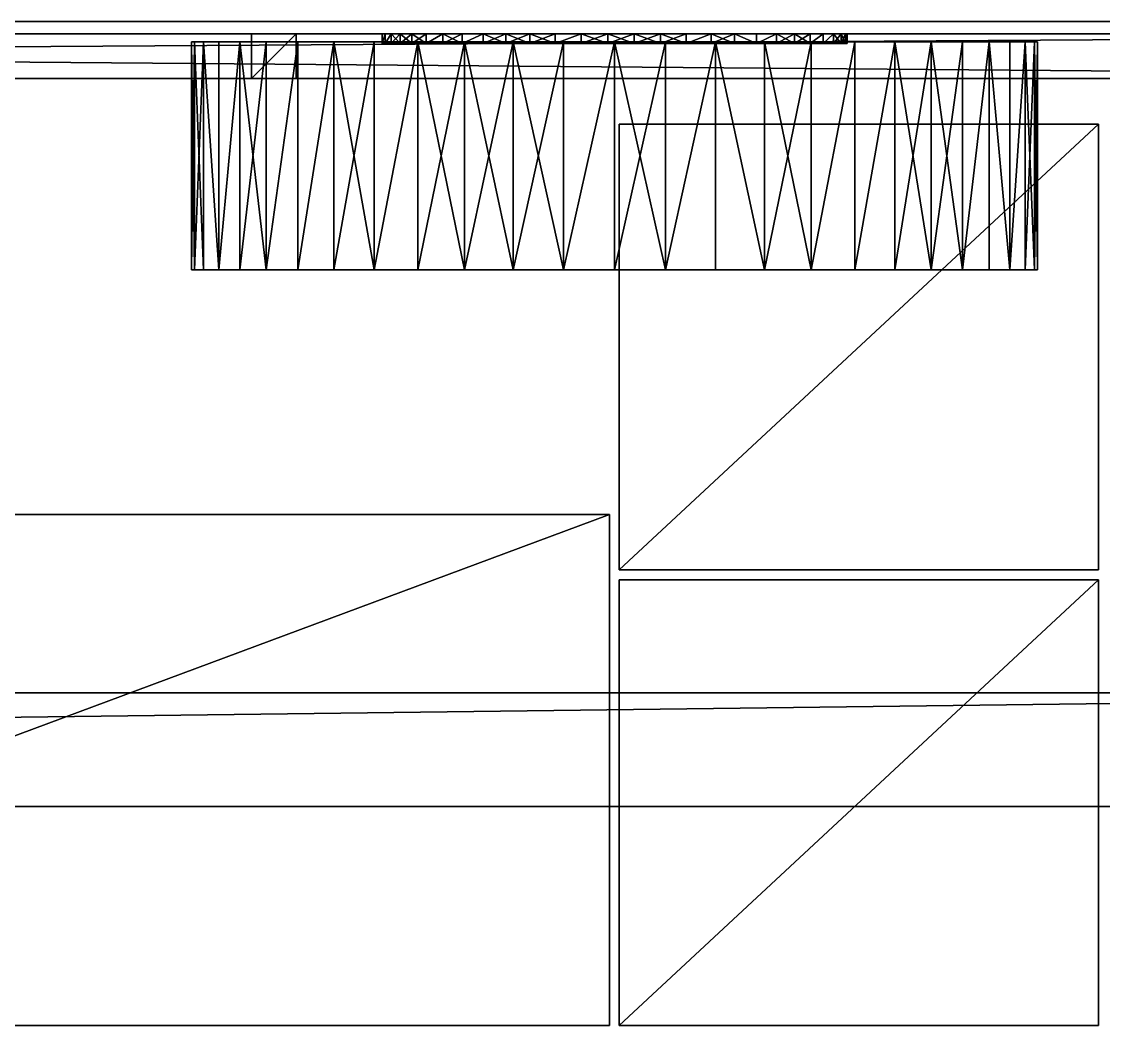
# Model space of a CAD drawing. Header units: millimetres. Extents: x -2700 to 8540, y -1280 to 1295.
# Drawn here: x 6071 to 7401, y 55 to 1295 of the extents above; entities that cross this region are included whole.
import ezdxf

# ---------------------------------------------------------------- set-up
doc = ezdxf.new("R2010")
doc.units = ezdxf.units.MM

msp = doc.modelspace()

# ---------------------------------------------------------------- linework, layer by layer
at = {"layer": 'CAD_75LAB'}
for points in [[(8540, 1295, 1180), (-40, 1295, 1180), (-40, 1295, 1250)], [(8540, 1295, 1250), (8540, 1295, 1180), (-40, 1295, 1250)], [(8540, 1225, 1180), (-40, 1225, 1180), (-40, 1295, 1180)], [(8540, 1295, 1180), (8540, 1225, 1180), (-40, 1295, 1180)], [(8540, 1225, 1250), (-40, 1295, 1250), (-40, 1225, 1250)], [(8540, 1295, 1250), (-40, 1295, 1250), (8540, 1225, 1250)], [(8540, 1280, 1090), (-40, 1280, 1090), (-40, 1280, 1180)], [(8540, 1280, 1180), (8540, 1280, 1090), (-40, 1280, 1180)], [(8540, -1280, 1090), (-40, -1280, 1090), (-40, 1280, 1090)], [(8540, 1280, 1090), (8540, -1280, 1090), (-40, 1280, 1090)], [(8540, -1280, 1180), (-40, 1280, 1180), (-40, -1280, 1180)], [(8540, 1280, 1180), (-40, 1280, 1180), (8540, -1280, 1180)], [(8540, 1280, 3775), (8540, 1280, 3720), (-40, 1280, 3720)], [(8540, 1280, 3775), (-40, 1280, 3720), (-40, 1280, 3775)], [(8540, 1280, 3720), (-40, 1225, 3720), (-40, 1280, 3720)], [(8540, 1280, 3720), (8540, 1225, 3720), (-40, 1225, 3720)], [(8540, 1280, 3775), (-40, 1280, 3775), (-40, 1225, 3775)], [(8540, 1280, 3775), (-40, 1225, 3775), (8540, 1225, 3775)], [(6353.75, 1280, 3720), (6353.75, 1280, 1180), (6353.75, 1225, 1180)], [(6353.75, 1225, 3720), (6353.75, 1280, 3720), (6353.75, 1225, 1180)], [(6353.75, 1280, 3720), (6408.75, 1280, 1180), (6353.75, 1280, 1180)], [(6408.75, 1280, 3720), (6408.75, 1280, 1180), (6353.75, 1280, 3720)], [(6408.75, 1280, 1180), (6353.75, 1225, 1180), (6353.75, 1280, 1180)], [(6408.75, 1280, 1180), (6408.75, 1225, 1180), (6353.75, 1225, 1180)], [(6408.75, 1280, 3720), (6353.75, 1280, 3720), (6353.75, 1225, 3720)], [(6408.75, 1280, 3720), (6353.75, 1225, 3720), (6408.75, 1225, 3720)], [(6408.75, 1280, 3720), (6408.75, 1225, 1180), (6408.75, 1280, 1180)], [(6408.75, 1225, 3720), (6408.75, 1225, 1180), (6408.75, 1280, 3720)], [(6514.47, 1268, 536.33), (6518.19, 1268, 568.77), (6518.19, 1280, 568.77)], [(6514.47, 1268, 536.33), (6518.19, 1280, 568.77), (6514.47, 1280, 536.33)], [(6514.47, 1268, 503.67), (6514.47, 1268, 536.33), (6514.47, 1280, 536.33)], [(6514.47, 1268, 503.67), (6514.47, 1280, 536.33), (6514.47, 1280, 503.67)], [(6514.47, 1268, 503.67), (6514.47, 1280, 503.67), (6518.19, 1280, 471.23)], [(6518.19, 1268, 471.23), (6514.47, 1268, 503.67), (6518.19, 1280, 471.23)], [(6514.47, 1280, 503.67), (6525.58, 1280, 439.42), (6518.19, 1280, 471.23)], [(6518.19, 1280, 568.77), (6514.47, 1280, 503.67), (6514.47, 1280, 536.33)], [(6536.56, 1280, 631.33), (6525.58, 1280, 439.42), (6514.47, 1280, 503.67)], [(6536.56, 1280, 631.33), (6514.47, 1280, 503.67), (6518.19, 1280, 568.77)], [(6518.19, 1268, 568.77), (6525.58, 1268, 600.58), (6525.58, 1280, 600.58)], [(6518.19, 1268, 568.77), (6525.58, 1280, 600.58), (6518.19, 1280, 568.77)], [(6518.19, 1268, 471.23), (6518.19, 1280, 471.23), (6525.58, 1280, 439.42)], [(6525.58, 1268, 439.42), (6518.19, 1268, 471.23), (6525.58, 1280, 439.42)], [(6536.56, 1280, 631.33), (6518.19, 1280, 568.77), (6525.58, 1280, 600.58)], [(6525.58, 1268, 600.58), (6536.56, 1268, 631.33), (6536.56, 1280, 631.33)], [(6525.58, 1268, 600.58), (6536.56, 1280, 631.33), (6525.58, 1280, 600.58)], [(6536.56, 1268, 408.67), (6525.58, 1268, 439.42), (6525.58, 1280, 439.42)], [(6536.56, 1268, 408.67), (6525.58, 1280, 439.42), (6536.56, 1280, 408.67)], [(6525.58, 1280, 439.42), (6550.97, 1280, 379.36), (6536.56, 1280, 408.67)], [(6525.58, 1280, 439.42), (6589.29, 1280, 326.61), (6550.97, 1280, 379.36)], [(6525.58, 1280, 439.42), (6696.24, 1280, 253.49), (6589.29, 1280, 326.61)], [(6568.62, 1280, 688.11), (6525.58, 1280, 439.42), (6536.56, 1280, 631.33)], [(6666.53, 1280, 772.95), (6525.58, 1280, 439.42), (6568.62, 1280, 688.11)], [(6824.47, 1280, 804.95), (6525.58, 1280, 439.42), (6666.53, 1280, 772.95)], [(6824.47, 1280, 804.95), (6696.24, 1280, 253.49), (6525.58, 1280, 439.42)], [(6536.56, 1268, 631.33), (6550.97, 1268, 660.64), (6550.97, 1280, 660.64)], [(6536.56, 1268, 631.33), (6550.97, 1280, 660.64), (6536.56, 1280, 631.33)], [(6550.97, 1268, 379.36), (6536.56, 1268, 408.67), (6536.56, 1280, 408.67)], [(6550.97, 1268, 379.36), (6536.56, 1280, 408.67), (6550.97, 1280, 379.36)], [(6568.62, 1280, 688.11), (6536.56, 1280, 631.33), (6550.97, 1280, 660.64)], [(6550.97, 1268, 660.64), (6568.62, 1268, 688.11), (6568.62, 1280, 688.11)], [(6550.97, 1268, 660.64), (6568.62, 1280, 688.11), (6550.97, 1280, 660.64)], [(6568.62, 1268, 351.89), (6550.97, 1268, 379.36), (6550.97, 1280, 379.36)], [(6568.62, 1268, 351.89), (6550.97, 1280, 379.36), (6568.62, 1280, 351.89)], [(6550.97, 1280, 379.36), (6589.29, 1280, 326.61), (6568.62, 1280, 351.89)], [(6568.62, 1268, 688.11), (6589.29, 1268, 713.39), (6589.29, 1280, 713.39)], [(6568.62, 1268, 688.11), (6589.29, 1280, 713.39), (6568.62, 1280, 688.11)], [(6568.62, 1268, 351.89), (6568.62, 1280, 351.89), (6589.29, 1280, 326.61)], [(6589.29, 1268, 326.61), (6568.62, 1268, 351.89), (6589.29, 1280, 326.61)], [(6638.57, 1280, 756.08), (6568.62, 1280, 688.11), (6589.29, 1280, 713.39)], [(6666.53, 1280, 772.95), (6568.62, 1280, 688.11), (6638.57, 1280, 756.08)], [(6589.29, 1268, 713.39), (6612.71, 1280, 736.14), (6589.29, 1280, 713.39)], [(6589.29, 1268, 713.39), (6612.71, 1268, 736.14), (6612.71, 1280, 736.14)], [(6612.71, 1268, 303.86), (6589.29, 1268, 326.61), (6589.29, 1280, 326.61)], [(6612.71, 1268, 303.86), (6589.29, 1280, 326.61), (6612.71, 1280, 303.86)], [(6666.53, 1280, 267.05), (6612.71, 1280, 303.86), (6589.29, 1280, 326.61)], [(6696.24, 1280, 253.49), (6666.53, 1280, 267.05), (6589.29, 1280, 326.61)], [(6638.57, 1280, 756.08), (6589.29, 1280, 713.39), (6612.71, 1280, 736.14)], [(6612.71, 1268, 736.14), (6638.57, 1280, 756.08), (6612.71, 1280, 736.14)], [(6612.71, 1268, 736.14), (6638.57, 1268, 756.08), (6638.57, 1280, 756.08)], [(6612.71, 1268, 303.86), (6612.71, 1280, 303.86), (6638.57, 1280, 283.92)], [(6638.57, 1268, 283.92), (6612.71, 1268, 303.86), (6638.57, 1280, 283.92)], [(6666.53, 1280, 267.05), (6638.57, 1280, 283.92), (6612.71, 1280, 303.86)], [(6638.57, 1268, 756.08), (6666.53, 1280, 772.95), (6638.57, 1280, 756.08)], [(6638.57, 1268, 756.08), (6666.53, 1268, 772.95), (6666.53, 1280, 772.95)], [(6666.53, 1268, 267.05), (6638.57, 1268, 283.92), (6638.57, 1280, 283.92)], [(6666.53, 1268, 267.05), (6638.57, 1280, 283.92), (6666.53, 1280, 267.05)], [(6666.53, 1268, 772.95), (6696.24, 1280, 786.51), (6666.53, 1280, 772.95)], [(6666.53, 1268, 772.95), (6696.24, 1268, 786.51), (6696.24, 1280, 786.51)], [(6696.24, 1268, 253.49), (6666.53, 1268, 267.05), (6666.53, 1280, 267.05)], [(6696.24, 1268, 253.49), (6666.53, 1280, 267.05), (6696.24, 1280, 253.49)], [(6824.47, 1280, 804.95), (6666.53, 1280, 772.95), (6696.24, 1280, 786.51)], [(6696.24, 1268, 786.51), (6727.29, 1280, 796.6), (6696.24, 1280, 786.51)], [(6696.24, 1268, 786.51), (6727.29, 1268, 796.6), (6727.29, 1280, 796.6)], [(6727.29, 1268, 243.4), (6696.24, 1268, 253.49), (6696.24, 1280, 253.49)], [(6727.29, 1268, 243.4), (6696.24, 1280, 253.49), (6727.29, 1280, 243.4)], [(6856.8, 1280, 239.7), (6727.29, 1280, 243.4), (6696.24, 1280, 253.49)], [(6888.38, 1280, 248), (6856.8, 1280, 239.7), (6696.24, 1280, 253.49)], [(6824.47, 1280, 804.95), (6696.24, 1280, 786.51), (6727.29, 1280, 796.6)], [(6824.47, 1280, 804.95), (6888.38, 1280, 248), (6696.24, 1280, 253.49)], [(6727.29, 1268, 796.6), (6759.3, 1280, 803.09), (6727.29, 1280, 796.6)], [(6727.29, 1268, 796.6), (6759.3, 1268, 803.09), (6759.3, 1280, 803.09)], [(6727.29, 1268, 243.4), (6727.29, 1280, 243.4), (6759.3, 1280, 236.91)], [(6759.3, 1268, 236.91), (6727.29, 1268, 243.4), (6759.3, 1280, 236.91)], [(6791.83, 1280, 234.12), (6759.3, 1280, 236.91), (6727.29, 1280, 243.4)], [(6856.8, 1280, 239.7), (6791.83, 1280, 234.12), (6727.29, 1280, 243.4)], [(6824.47, 1280, 804.95), (6727.29, 1280, 796.6), (6759.3, 1280, 803.09)], [(6759.3, 1268, 803.09), (6791.83, 1280, 805.88), (6759.3, 1280, 803.09)], [(6759.3, 1268, 803.09), (6791.83, 1268, 805.88), (6791.83, 1280, 805.88)], [(6791.83, 1268, 234.12), (6759.3, 1268, 236.91), (6759.3, 1280, 236.91)], [(6791.83, 1268, 234.12), (6759.3, 1280, 236.91), (6791.83, 1280, 234.12)], [(6824.47, 1280, 804.95), (6759.3, 1280, 803.09), (6791.83, 1280, 805.88)], [(6791.83, 1268, 805.88), (6824.47, 1280, 804.95), (6791.83, 1280, 805.88)], [(6791.83, 1268, 805.88), (6824.47, 1268, 804.95), (6824.47, 1280, 804.95)], [(6824.47, 1268, 235.05), (6791.83, 1268, 234.12), (6791.83, 1280, 234.12)], [(6824.47, 1268, 235.05), (6791.83, 1280, 234.12), (6824.47, 1280, 235.05)], [(6856.8, 1280, 239.7), (6824.47, 1280, 235.05), (6791.83, 1280, 234.12)], [(6824.47, 1268, 804.95), (6856.8, 1280, 800.3), (6824.47, 1280, 804.95)], [(6824.47, 1268, 804.95), (6856.8, 1268, 800.3), (6856.8, 1280, 800.3)], [(6856.8, 1268, 239.7), (6824.47, 1268, 235.05), (6824.47, 1280, 235.05)], [(6856.8, 1268, 239.7), (6824.47, 1280, 235.05), (6856.8, 1280, 239.7)], [(6888.38, 1280, 792), (6824.47, 1280, 804.95), (6856.8, 1280, 800.3)], [(6947.69, 1280, 764.92), (6824.47, 1280, 804.95), (6888.38, 1280, 792)], [(6947.69, 1280, 764.92), (6888.38, 1280, 248), (6824.47, 1280, 804.95)], [(6856.8, 1268, 800.3), (6888.38, 1268, 792), (6888.38, 1280, 792)], [(6856.8, 1268, 800.3), (6888.38, 1280, 792), (6856.8, 1280, 800.3)], [(6888.38, 1268, 248), (6856.8, 1268, 239.7), (6856.8, 1280, 239.7)], [(6888.38, 1268, 248), (6856.8, 1280, 239.7), (6888.38, 1280, 248)], [(6888.38, 1268, 792), (6918.81, 1268, 780.15), (6918.81, 1280, 780.15)], [(6888.38, 1268, 792), (6918.81, 1280, 780.15), (6888.38, 1280, 792)], [(6888.38, 1268, 248), (6888.38, 1280, 248), (6918.81, 1280, 259.85)], [(6918.81, 1268, 259.85), (6888.38, 1268, 248), (6918.81, 1280, 259.85)], [(6947.69, 1280, 275.08), (6918.81, 1280, 259.85), (6888.38, 1280, 248)], [(7086, 1280, 520), (6947.69, 1280, 275.08), (6888.38, 1280, 248)], [(6947.69, 1280, 764.92), (6888.38, 1280, 792), (6918.81, 1280, 780.15)], [(6947.69, 1280, 764.92), (7086, 1280, 520), (6888.38, 1280, 248)], [(6918.81, 1268, 780.15), (6947.69, 1268, 764.92), (6947.69, 1280, 764.92)], [(6918.81, 1268, 780.15), (6947.69, 1280, 764.92), (6918.81, 1280, 780.15)], [(6947.69, 1268, 275.08), (6918.81, 1280, 259.85), (6947.69, 1280, 275.08)], [(6947.69, 1268, 275.08), (6918.81, 1268, 259.85), (6918.81, 1280, 259.85)], [(6974.65, 1268, 746.48), (6974.65, 1280, 746.48), (6947.69, 1280, 764.92)], [(6947.69, 1268, 764.92), (6974.65, 1268, 746.48), (6947.69, 1280, 764.92)], [(6974.65, 1268, 293.52), (6947.69, 1268, 275.08), (6947.69, 1280, 275.08)], [(6974.65, 1268, 293.52), (6947.69, 1280, 275.08), (6974.65, 1280, 293.52)], [(7078.57, 1280, 455.22), (6974.65, 1280, 293.52), (6947.69, 1280, 275.08)], [(7086, 1280, 520), (7078.57, 1280, 455.22), (6947.69, 1280, 275.08)], [(7021.4, 1280, 701.04), (7086, 1280, 520), (6947.69, 1280, 764.92)], [(6999.32, 1280, 725.1), (6947.69, 1280, 764.92), (6974.65, 1280, 746.48)], [(6999.32, 1280, 725.1), (7021.4, 1280, 701.04), (6947.69, 1280, 764.92)], [(6974.65, 1268, 746.48), (6999.32, 1268, 725.1), (6999.32, 1280, 725.1)], [(6974.65, 1268, 746.48), (6999.32, 1280, 725.1), (6974.65, 1280, 746.48)], [(6974.65, 1268, 293.52), (6974.65, 1280, 293.52), (6999.32, 1280, 314.9)], [(6999.32, 1268, 314.9), (6974.65, 1268, 293.52), (6999.32, 1280, 314.9)], [(7040.6, 1280, 365.38), (6999.32, 1280, 314.9), (6974.65, 1280, 293.52)], [(7078.57, 1280, 455.22), (7040.6, 1280, 365.38), (6974.65, 1280, 293.52)], [(6999.32, 1268, 725.1), (7021.4, 1268, 701.04), (7021.4, 1280, 701.04)], [(6999.32, 1268, 725.1), (7021.4, 1280, 701.04), (6999.32, 1280, 725.1)], [(7021.4, 1268, 338.96), (6999.32, 1280, 314.9), (7021.4, 1280, 338.96)], [(7021.4, 1268, 338.96), (6999.32, 1268, 314.9), (6999.32, 1280, 314.9)], [(7040.6, 1280, 365.38), (7021.4, 1280, 338.96), (6999.32, 1280, 314.9)], [(7021.4, 1268, 701.04), (7040.6, 1268, 674.62), (7040.6, 1280, 674.62)], [(7021.4, 1268, 701.04), (7040.6, 1280, 674.62), (7021.4, 1280, 701.04)], [(7040.6, 1268, 365.38), (7021.4, 1280, 338.96), (7040.6, 1280, 365.38)], [(7040.6, 1268, 365.38), (7021.4, 1268, 338.96), (7021.4, 1280, 338.96)], [(7021.4, 1280, 701.04), (7078.57, 1280, 584.78), (7086, 1280, 520)], [(7021.4, 1280, 701.04), (7040.6, 1280, 674.62), (7078.57, 1280, 584.78)], [(7040.6, 1268, 674.62), (7056.66, 1268, 646.19), (7056.66, 1280, 646.19)], [(7040.6, 1268, 674.62), (7056.66, 1280, 646.19), (7040.6, 1280, 674.62)], [(7040.6, 1268, 365.38), (7040.6, 1280, 365.38), (7056.66, 1280, 393.81)], [(7056.66, 1268, 393.81), (7040.6, 1268, 365.38), (7056.66, 1280, 393.81)], [(7078.57, 1280, 455.22), (7056.66, 1280, 393.81), (7040.6, 1280, 365.38)], [(7040.6, 1280, 674.62), (7069.37, 1280, 616.11), (7078.57, 1280, 584.78)], [(7040.6, 1280, 674.62), (7056.66, 1280, 646.19), (7069.37, 1280, 616.11)], [(7056.66, 1268, 646.19), (7069.37, 1268, 616.11), (7069.37, 1280, 616.11)], [(7056.66, 1268, 646.19), (7069.37, 1280, 616.11), (7056.66, 1280, 646.19)], [(7056.66, 1268, 393.81), (7056.66, 1280, 393.81), (7069.37, 1280, 423.89)], [(7069.37, 1268, 423.89), (7056.66, 1268, 393.81), (7069.37, 1280, 423.89)], [(7078.57, 1280, 455.22), (7069.37, 1280, 423.89), (7056.66, 1280, 393.81)], [(7069.37, 1268, 616.11), (7078.57, 1268, 584.78), (7078.57, 1280, 584.78)], [(7069.37, 1268, 616.11), (7078.57, 1280, 584.78), (7069.37, 1280, 616.11)], [(7078.57, 1268, 455.22), (7069.37, 1280, 423.89), (7078.57, 1280, 455.22)], [(7078.57, 1268, 455.22), (7069.37, 1268, 423.89), (7069.37, 1280, 423.89)], [(7084.14, 1268, 552.6), (7084.14, 1280, 552.6), (7078.57, 1280, 584.78)], [(7078.57, 1268, 584.78), (7084.14, 1268, 552.6), (7078.57, 1280, 584.78)], [(7078.57, 1268, 455.22), (7078.57, 1280, 455.22), (7084.14, 1280, 487.4)], [(7084.14, 1268, 487.4), (7078.57, 1268, 455.22), (7084.14, 1280, 487.4)], [(7086, 1280, 520), (7084.14, 1280, 487.4), (7078.57, 1280, 455.22)], [(7078.57, 1280, 584.78), (7084.14, 1280, 552.6), (7086, 1280, 520)], [(7084.14, 1268, 552.6), (7086, 1268, 520), (7086, 1280, 520)], [(7084.14, 1268, 552.6), (7086, 1280, 520), (7084.14, 1280, 552.6)], [(7086, 1268, 520), (7084.14, 1280, 487.4), (7086, 1280, 520)], [(7086, 1268, 520), (7084.14, 1268, 487.4), (7084.14, 1280, 487.4)], [(6280, 990, 520), (6283.79, 990, 582.68), (6283.79, 1270, 582.68)], [(6280, 990, 520), (6283.79, 1270, 582.68), (6280, 1270, 520)], [(6283.79, 990, 457.32), (6280, 990, 520), (6280, 1270, 520)], [(6283.79, 990, 457.32), (6280, 1270, 520), (6283.79, 1270, 457.32)], [(6283.79, 1270, 582.68), (6283.79, 1270, 457.32), (6280, 1270, 520)], [(6283.79, 990, 582.68), (6295.11, 990, 644.44), (6295.11, 1270, 644.44)], [(6283.79, 990, 582.68), (6295.11, 1270, 644.44), (6283.79, 1270, 582.68)], [(6295.11, 990, 395.56), (6283.79, 990, 457.32), (6283.79, 1270, 457.32)], [(6295.11, 990, 395.56), (6283.79, 1270, 457.32), (6295.11, 1270, 395.56)], [(6283.79, 1270, 457.32), (6313.79, 1270, 335.61), (6295.11, 1270, 395.56)], [(6283.79, 1270, 457.32), (6410.77, 1270, 175.18), (6372.05, 1270, 224.61)], [(6283.79, 1270, 457.32), (6372.05, 1270, 224.61), (6313.79, 1270, 335.61)], [(6283.79, 1270, 457.32), (6675.56, 1270, 15.11), (6410.77, 1270, 175.18)], [(6313.79, 1270, 704.39), (6283.79, 1270, 582.68), (6295.11, 1270, 644.44)], [(6410.77, 1270, 864.82), (6283.79, 1270, 582.68), (6313.79, 1270, 704.39)], [(7304.89, 1270, 395.56), (6283.79, 1270, 582.68), (6410.77, 1270, 864.82)], [(7304.89, 1270, 395.56), (6675.56, 1270, 15.11), (6283.79, 1270, 457.32)], [(7304.89, 1270, 395.56), (6283.79, 1270, 457.32), (6283.79, 1270, 582.68)], [(6313.79, 990, 704.39), (6313.79, 1270, 704.39), (6295.11, 1270, 644.44)], [(6295.11, 990, 644.44), (6313.79, 990, 704.39), (6295.11, 1270, 644.44)], [(6313.79, 990, 335.61), (6295.11, 990, 395.56), (6295.11, 1270, 395.56)], [(6313.79, 990, 335.61), (6295.11, 1270, 395.56), (6313.79, 1270, 335.61)], [(6313.79, 990, 704.39), (6339.56, 1270, 761.66), (6313.79, 1270, 704.39)], [(6313.79, 990, 704.39), (6339.56, 990, 761.66), (6339.56, 1270, 761.66)], [(6313.79, 990, 335.61), (6313.79, 1270, 335.61), (6339.56, 1270, 278.34)], [(6339.56, 990, 278.34), (6313.79, 990, 335.61), (6339.56, 1270, 278.34)], [(6313.79, 1270, 335.61), (6372.05, 1270, 224.61), (6339.56, 1270, 278.34)], [(6410.77, 1270, 864.82), (6313.79, 1270, 704.39), (6339.56, 1270, 761.66)], [(6339.56, 990, 761.66), (6372.05, 1270, 815.39), (6339.56, 1270, 761.66)], [(6339.56, 990, 761.66), (6372.05, 990, 815.39), (6372.05, 1270, 815.39)], [(6372.05, 990, 224.61), (6339.56, 990, 278.34), (6339.56, 1270, 278.34)], [(6372.05, 990, 224.61), (6339.56, 1270, 278.34), (6372.05, 1270, 224.61)], [(6410.77, 1270, 864.82), (6339.56, 1270, 761.66), (6372.05, 1270, 815.39)], [(6372.05, 990, 815.39), (6410.77, 1270, 864.82), (6372.05, 1270, 815.39)], [(6372.05, 990, 815.39), (6410.77, 990, 864.82), (6410.77, 1270, 864.82)], [(6372.05, 990, 224.61), (6372.05, 1270, 224.61), (6410.77, 1270, 175.18)], [(6410.77, 990, 175.18), (6372.05, 990, 224.61), (6410.77, 1270, 175.18)], [(6410.77, 990, 864.82), (6455.18, 1270, 909.23), (6410.77, 1270, 864.82)], [(6410.77, 990, 864.82), (6455.18, 990, 909.23), (6455.18, 1270, 909.23)], [(6410.77, 990, 175.18), (6410.77, 1270, 175.18), (6455.18, 1270, 130.77)], [(6455.18, 990, 130.77), (6410.77, 990, 175.18), (6455.18, 1270, 130.77)], [(6504.61, 1270, 92.05), (6455.18, 1270, 130.77), (6410.77, 1270, 175.18)], [(6675.56, 1270, 15.11), (6504.61, 1270, 92.05), (6410.77, 1270, 175.18)], [(7304.89, 1270, 395.56), (6410.77, 1270, 864.82), (6455.18, 1270, 909.23)], [(6455.18, 990, 909.23), (6504.61, 1270, 947.95), (6455.18, 1270, 909.23)], [(6455.18, 990, 909.23), (6504.61, 990, 947.95), (6504.61, 1270, 947.95)], [(6504.61, 990, 92.05), (6455.18, 990, 130.77), (6455.18, 1270, 130.77)], [(6504.61, 990, 92.05), (6455.18, 1270, 130.77), (6504.61, 1270, 92.05)], [(6615.61, 1270, 1006.21), (6455.18, 1270, 909.23), (6504.61, 1270, 947.95)], [(7304.89, 1270, 395.56), (6455.18, 1270, 909.23), (6615.61, 1270, 1006.21)], [(6504.61, 990, 947.95), (6558.34, 1270, 980.44), (6504.61, 1270, 947.95)], [(6504.61, 990, 947.95), (6558.34, 990, 980.44), (6558.34, 1270, 980.44)], [(6504.61, 990, 92.05), (6504.61, 1270, 92.05), (6558.34, 1270, 59.56)], [(6558.34, 990, 59.56), (6504.61, 990, 92.05), (6558.34, 1270, 59.56)], [(6675.56, 1270, 15.11), (6558.34, 1270, 59.56), (6504.61, 1270, 92.05)], [(6615.61, 1270, 1006.21), (6504.61, 1270, 947.95), (6558.34, 1270, 980.44)], [(6514.47, 1268, 503.67), (6518.19, 1268, 471.23), (6525.58, 1268, 439.42)], [(6518.19, 1268, 568.77), (6514.47, 1268, 536.33), (6514.47, 1268, 503.67)], [(6536.56, 1268, 631.33), (6514.47, 1268, 503.67), (6525.58, 1268, 439.42)], [(6536.56, 1268, 631.33), (6518.19, 1268, 568.77), (6514.47, 1268, 503.67)], [(6536.56, 1268, 631.33), (6525.58, 1268, 600.58), (6518.19, 1268, 568.77)], [(6525.58, 1268, 439.42), (6536.56, 1268, 408.67), (6550.97, 1268, 379.36)], [(6525.58, 1268, 439.42), (6550.97, 1268, 379.36), (6589.29, 1268, 326.61)], [(6525.58, 1268, 439.42), (6589.29, 1268, 326.61), (6696.24, 1268, 253.49)], [(6568.62, 1268, 688.11), (6536.56, 1268, 631.33), (6525.58, 1268, 439.42)], [(6666.53, 1268, 772.95), (6568.62, 1268, 688.11), (6525.58, 1268, 439.42)], [(6824.47, 1268, 804.95), (6666.53, 1268, 772.95), (6525.58, 1268, 439.42)], [(6824.47, 1268, 804.95), (6525.58, 1268, 439.42), (6696.24, 1268, 253.49)], [(6568.62, 1268, 688.11), (6550.97, 1268, 660.64), (6536.56, 1268, 631.33)], [(6550.97, 1268, 379.36), (6568.62, 1268, 351.89), (6589.29, 1268, 326.61)], [(6558.34, 990, 980.44), (6615.61, 1270, 1006.21), (6558.34, 1270, 980.44)], [(6558.34, 990, 980.44), (6615.61, 990, 1006.21), (6615.61, 1270, 1006.21)], [(6615.61, 990, 33.79), (6558.34, 990, 59.56), (6558.34, 1270, 59.56)], [(6615.61, 990, 33.79), (6558.34, 1270, 59.56), (6615.61, 1270, 33.79)], [(6675.56, 1270, 15.11), (6615.61, 1270, 33.79), (6558.34, 1270, 59.56)], [(6638.57, 1268, 756.08), (6589.29, 1268, 713.39), (6568.62, 1268, 688.11)], [(6666.53, 1268, 772.95), (6638.57, 1268, 756.08), (6568.62, 1268, 688.11)], [(6666.53, 1268, 267.05), (6589.29, 1268, 326.61), (6612.71, 1268, 303.86)], [(6696.24, 1268, 253.49), (6589.29, 1268, 326.61), (6666.53, 1268, 267.05)], [(6638.57, 1268, 756.08), (6612.71, 1268, 736.14), (6589.29, 1268, 713.39)], [(6666.53, 1268, 267.05), (6612.71, 1268, 303.86), (6638.57, 1268, 283.92)], [(6615.61, 990, 1006.21), (6675.56, 1270, 1024.89), (6615.61, 1270, 1006.21)], [(6615.61, 990, 1006.21), (6675.56, 990, 1024.89), (6675.56, 1270, 1024.89)], [(6675.56, 990, 15.11), (6615.61, 990, 33.79), (6615.61, 1270, 33.79)], [(6675.56, 990, 15.11), (6615.61, 1270, 33.79), (6675.56, 1270, 15.11)], [(6737.32, 1270, 1036.21), (6615.61, 1270, 1006.21), (6675.56, 1270, 1024.89)], [(7095.39, 1270, 947.95), (6615.61, 1270, 1006.21), (6737.32, 1270, 1036.21)], [(7227.95, 1270, 815.39), (7304.89, 1270, 395.56), (6615.61, 1270, 1006.21)], [(7227.95, 1270, 815.39), (6615.61, 1270, 1006.21), (7095.39, 1270, 947.95)], [(6824.47, 1268, 804.95), (6696.24, 1268, 786.51), (6666.53, 1268, 772.95)], [(6675.56, 990, 1024.89), (6737.32, 1270, 1036.21), (6675.56, 1270, 1024.89)], [(6675.56, 990, 1024.89), (6737.32, 990, 1036.21), (6737.32, 1270, 1036.21)], [(6737.32, 990, 3.79), (6675.56, 990, 15.11), (6675.56, 1270, 15.11)], [(6737.32, 990, 3.79), (6675.56, 1270, 15.11), (6737.32, 1270, 3.79)], [(6800, 1270), (6737.32, 1270, 3.79), (6675.56, 1270, 15.11)], [(6984.39, 1270, 33.79), (6800, 1270), (6675.56, 1270, 15.11)], [(7095.39, 1270, 92.05), (6984.39, 1270, 33.79), (6675.56, 1270, 15.11)], [(7304.89, 1270, 395.56), (7095.39, 1270, 92.05), (6675.56, 1270, 15.11)], [(6856.8, 1268, 239.7), (6696.24, 1268, 253.49), (6727.29, 1268, 243.4)], [(6888.38, 1268, 248), (6696.24, 1268, 253.49), (6856.8, 1268, 239.7)], [(6824.47, 1268, 804.95), (6727.29, 1268, 796.6), (6696.24, 1268, 786.51)], [(6824.47, 1268, 804.95), (6696.24, 1268, 253.49), (6888.38, 1268, 248)], [(6791.83, 1268, 234.12), (6727.29, 1268, 243.4), (6759.3, 1268, 236.91)], [(6856.8, 1268, 239.7), (6727.29, 1268, 243.4), (6791.83, 1268, 234.12)], [(6824.47, 1268, 804.95), (6759.3, 1268, 803.09), (6727.29, 1268, 796.6)], [(6737.32, 990, 1036.21), (6800, 1270, 1040), (6737.32, 1270, 1036.21)], [(6737.32, 990, 1036.21), (6800, 990, 1040), (6800, 1270, 1040)], [(6737.32, 990, 3.79), (6737.32, 1270, 3.79), (6800, 1270)], [(6800, 990), (6737.32, 990, 3.79), (6800, 1270)], [(7095.39, 1270, 947.95), (6737.32, 1270, 1036.21), (6800, 1270, 1040)], [(6824.47, 1268, 804.95), (6791.83, 1268, 805.88), (6759.3, 1268, 803.09)], [(6856.8, 1268, 239.7), (6791.83, 1268, 234.12), (6824.47, 1268, 235.05)], [(6800, 990, 1040), (6862.68, 990, 1036.21), (6862.68, 1270, 1036.21)], [(6800, 990, 1040), (6862.68, 1270, 1036.21), (6800, 1270, 1040)], [(6862.68, 990, 3.79), (6800, 990), (6800, 1270)], [(6862.68, 990, 3.79), (6800, 1270), (6862.68, 1270, 3.79)], [(6984.39, 1270, 33.79), (6862.68, 1270, 3.79), (6800, 1270)], [(6924.44, 1270, 1024.89), (6800, 1270, 1040), (6862.68, 1270, 1036.21)], [(7041.66, 1270, 980.44), (6800, 1270, 1040), (6924.44, 1270, 1024.89)], [(7095.39, 1270, 947.95), (6800, 1270, 1040), (7041.66, 1270, 980.44)], [(6888.38, 1268, 792), (6856.8, 1268, 800.3), (6824.47, 1268, 804.95)], [(6947.69, 1268, 764.92), (6888.38, 1268, 792), (6824.47, 1268, 804.95)], [(6947.69, 1268, 764.92), (6824.47, 1268, 804.95), (6888.38, 1268, 248)], [(6862.68, 990, 1036.21), (6924.44, 990, 1024.89), (6924.44, 1270, 1024.89)], [(6862.68, 990, 1036.21), (6924.44, 1270, 1024.89), (6862.68, 1270, 1036.21)], [(6862.68, 990, 3.79), (6862.68, 1270, 3.79), (6924.44, 1270, 15.11)], [(6924.44, 990, 15.11), (6862.68, 990, 3.79), (6924.44, 1270, 15.11)], [(6984.39, 1270, 33.79), (6924.44, 1270, 15.11), (6862.68, 1270, 3.79)], [(6947.69, 1268, 275.08), (6888.38, 1268, 248), (6918.81, 1268, 259.85)], [(7086, 1268, 520), (6888.38, 1268, 248), (6947.69, 1268, 275.08)], [(6947.69, 1268, 764.92), (6918.81, 1268, 780.15), (6888.38, 1268, 792)], [(6947.69, 1268, 764.92), (6888.38, 1268, 248), (7086, 1268, 520)], [(6984.39, 990, 1006.21), (6984.39, 1270, 1006.21), (6924.44, 1270, 1024.89)], [(6924.44, 990, 1024.89), (6984.39, 990, 1006.21), (6924.44, 1270, 1024.89)], [(6984.39, 990, 33.79), (6924.44, 990, 15.11), (6924.44, 1270, 15.11)], [(6984.39, 990, 33.79), (6924.44, 1270, 15.11), (6984.39, 1270, 33.79)], [(7041.66, 1270, 980.44), (6924.44, 1270, 1024.89), (6984.39, 1270, 1006.21)], [(7078.57, 1268, 455.22), (6947.69, 1268, 275.08), (6974.65, 1268, 293.52)], [(7086, 1268, 520), (6947.69, 1268, 275.08), (7078.57, 1268, 455.22)], [(7021.4, 1268, 701.04), (6947.69, 1268, 764.92), (7086, 1268, 520)], [(6999.32, 1268, 725.1), (6974.65, 1268, 746.48), (6947.69, 1268, 764.92)], [(6999.32, 1268, 725.1), (6947.69, 1268, 764.92), (7021.4, 1268, 701.04)], [(7040.6, 1268, 365.38), (6974.65, 1268, 293.52), (6999.32, 1268, 314.9)], [(7078.57, 1268, 455.22), (6974.65, 1268, 293.52), (7040.6, 1268, 365.38)], [(6984.39, 990, 1006.21), (7041.66, 990, 980.44), (7041.66, 1270, 980.44)], [(6984.39, 990, 1006.21), (7041.66, 1270, 980.44), (6984.39, 1270, 1006.21)], [(7041.66, 990, 59.56), (6984.39, 990, 33.79), (6984.39, 1270, 33.79)], [(7041.66, 990, 59.56), (6984.39, 1270, 33.79), (7041.66, 1270, 59.56)], [(7095.39, 1270, 92.05), (7041.66, 1270, 59.56), (6984.39, 1270, 33.79)], [(7040.6, 1268, 365.38), (6999.32, 1268, 314.9), (7021.4, 1268, 338.96)], [(7021.4, 1268, 701.04), (7086, 1268, 520), (7078.57, 1268, 584.78)], [(7021.4, 1268, 701.04), (7078.57, 1268, 584.78), (7040.6, 1268, 674.62)], [(7078.57, 1268, 455.22), (7040.6, 1268, 365.38), (7056.66, 1268, 393.81)], [(7040.6, 1268, 674.62), (7078.57, 1268, 584.78), (7069.37, 1268, 616.11)], [(7040.6, 1268, 674.62), (7069.37, 1268, 616.11), (7056.66, 1268, 646.19)], [(7041.66, 990, 980.44), (7095.39, 990, 947.95), (7095.39, 1270, 947.95)], [(7041.66, 990, 980.44), (7095.39, 1270, 947.95), (7041.66, 1270, 980.44)], [(7041.66, 990, 59.56), (7041.66, 1270, 59.56), (7095.39, 1270, 92.05)], [(7095.39, 990, 92.05), (7041.66, 990, 59.56), (7095.39, 1270, 92.05)], [(7078.57, 1268, 455.22), (7056.66, 1268, 393.81), (7069.37, 1268, 423.89)], [(7086, 1268, 520), (7078.57, 1268, 455.22), (7084.14, 1268, 487.4)], [(7078.57, 1268, 584.78), (7086, 1268, 520), (7084.14, 1268, 552.6)], [(7095.39, 990, 947.95), (7144.82, 990, 909.23), (7144.82, 1270, 909.23)], [(7095.39, 990, 947.95), (7144.82, 1270, 909.23), (7095.39, 1270, 947.95)], [(7095.39, 990, 92.05), (7095.39, 1270, 92.05), (7144.82, 1270, 130.77)], [(7144.82, 990, 130.77), (7095.39, 990, 92.05), (7144.82, 1270, 130.77)], [(7189.23, 1270, 175.18), (7144.82, 1270, 130.77), (7095.39, 1270, 92.05)], [(7227.95, 1270, 224.61), (7189.23, 1270, 175.18), (7095.39, 1270, 92.05)], [(7260.44, 1270, 278.34), (7227.95, 1270, 224.61), (7095.39, 1270, 92.05)], [(7304.89, 1270, 395.56), (7260.44, 1270, 278.34), (7095.39, 1270, 92.05)], [(7144.82, 1270, 909.23), (7227.95, 1270, 815.39), (7095.39, 1270, 947.95)], [(7144.82, 990, 909.23), (7189.23, 990, 864.82), (7189.23, 1270, 864.82)], [(7144.82, 990, 909.23), (7189.23, 1270, 864.82), (7144.82, 1270, 909.23)], [(7189.23, 990, 175.18), (7144.82, 990, 130.77), (7144.82, 1270, 130.77)], [(7189.23, 990, 175.18), (7144.82, 1270, 130.77), (7189.23, 1270, 175.18)], [(7144.82, 1270, 909.23), (7189.23, 1270, 864.82), (7227.95, 1270, 815.39)], [(7189.23, 990, 864.82), (7227.95, 990, 815.39), (7227.95, 1270, 815.39)], [(7189.23, 990, 864.82), (7227.95, 1270, 815.39), (7189.23, 1270, 864.82)], [(7227.95, 990, 224.61), (7189.23, 990, 175.18), (7189.23, 1270, 175.18)], [(7227.95, 990, 224.61), (7189.23, 1270, 175.18), (7227.95, 1270, 224.61)], [(7227.95, 990, 815.39), (7260.44, 990, 761.66), (7260.44, 1270, 761.66)], [(7227.95, 990, 815.39), (7260.44, 1270, 761.66), (7227.95, 1270, 815.39)], [(7227.95, 990, 224.61), (7227.95, 1270, 224.61), (7260.44, 1270, 278.34)], [(7260.44, 990, 278.34), (7227.95, 990, 224.61), (7260.44, 1270, 278.34)], [(7227.95, 1270, 815.39), (7286.21, 1270, 704.39), (7304.89, 1270, 644.44)], [(7227.95, 1270, 815.39), (7260.44, 1270, 761.66), (7286.21, 1270, 704.39)], [(7227.95, 1270, 815.39), (7304.89, 1270, 644.44), (7304.89, 1270, 395.56)], [(7286.21, 990, 704.39), (7286.21, 1270, 704.39), (7260.44, 1270, 761.66)], [(7260.44, 990, 761.66), (7286.21, 990, 704.39), (7260.44, 1270, 761.66)], [(7286.21, 990, 335.61), (7260.44, 1270, 278.34), (7286.21, 1270, 335.61)], [(7286.21, 990, 335.61), (7260.44, 990, 278.34), (7260.44, 1270, 278.34)], [(7304.89, 1270, 395.56), (7286.21, 1270, 335.61), (7260.44, 1270, 278.34)], [(7286.21, 990, 704.39), (7304.89, 990, 644.44), (7304.89, 1270, 644.44)], [(7286.21, 990, 704.39), (7304.89, 1270, 644.44), (7286.21, 1270, 704.39)], [(7286.21, 990, 335.61), (7286.21, 1270, 335.61), (7304.89, 1270, 395.56)], [(7304.89, 990, 395.56), (7286.21, 990, 335.61), (7304.89, 1270, 395.56)], [(7304.89, 990, 644.44), (7316.21, 990, 582.68), (7316.21, 1270, 582.68)], [(7304.89, 990, 644.44), (7316.21, 1270, 582.68), (7304.89, 1270, 644.44)], [(7316.21, 990, 457.32), (7304.89, 1270, 395.56), (7316.21, 1270, 457.32)], [(7316.21, 990, 457.32), (7304.89, 990, 395.56), (7304.89, 1270, 395.56)], [(7304.89, 1270, 644.44), (7316.21, 1270, 582.68), (7320, 1270, 520)], [(7304.89, 1270, 644.44), (7316.21, 1270, 457.32), (7304.89, 1270, 395.56)], [(7304.89, 1270, 644.44), (7320, 1270, 520), (7316.21, 1270, 457.32)], [(7320, 990, 520), (7320, 1270, 520), (7316.21, 1270, 582.68)], [(7316.21, 990, 582.68), (7320, 990, 520), (7316.21, 1270, 582.68)], [(7316.21, 990, 457.32), (7316.21, 1270, 457.32), (7320, 1270, 520)], [(7320, 990, 520), (7316.21, 990, 457.32), (7320, 1270, 520)], [(8540, 1225, 3775), (-40, 1225, 3720), (8540, 1225, 3720)], [(8540, 1225, 3775), (-40, 1225, 3775), (-40, 1225, 3720)], [(8540, 1225, 1180), (-40, 1225, 1250), (-40, 1225, 1180)], [(8540, 1225, 1250), (-40, 1225, 1250), (8540, 1225, 1180)], [(6353.75, 1225, 3720), (6353.75, 1225, 1180), (6408.75, 1225, 1180)], [(6408.75, 1225, 3720), (6353.75, 1225, 3720), (6408.75, 1225, 1180)], [(6806, 621, 1486), (6806, 1169, 1183), (6806, 621, 1183)], [(6806, 621, 1486), (6806, 1169, 1486), (6806, 1169, 1183)], [(7395, 1169, 1183), (6806, 1169, 1183), (6806, 1169, 1486)], [(7395, 1169, 1486), (7395, 1169, 1183), (6806, 1169, 1486)], [(7395, 1169, 1183), (6806, 621, 1183), (6806, 1169, 1183)], [(7395, 1169, 1183), (7395, 621, 1183), (6806, 621, 1183)], [(7395, 1169, 1486), (6806, 1169, 1486), (6806, 621, 1486)], [(7395, 1169, 1486), (6806, 621, 1486), (7395, 621, 1486)], [(6806, 621, 1795), (6806, 1169, 1492), (6806, 621, 1492)], [(6806, 621, 1795), (6806, 1169, 1795), (6806, 1169, 1492)], [(7395, 1169, 1492), (6806, 1169, 1492), (6806, 1169, 1795)], [(7395, 1169, 1795), (7395, 1169, 1492), (6806, 1169, 1795)], [(7395, 1169, 1492), (6806, 621, 1492), (6806, 1169, 1492)], [(7395, 1169, 1492), (7395, 621, 1492), (6806, 621, 1492)], [(7395, 1169, 1795), (6806, 1169, 1795), (6806, 621, 1795)], [(7395, 1169, 1795), (6806, 621, 1795), (7395, 621, 1795)], [(6806, 621, 2104), (6806, 1169, 1801), (6806, 621, 1801)], [(6806, 621, 2104), (6806, 1169, 2104), (6806, 1169, 1801)], [(7395, 1169, 1801), (6806, 1169, 1801), (6806, 1169, 2104)], [(7395, 1169, 2104), (7395, 1169, 1801), (6806, 1169, 2104)], [(7395, 1169, 1801), (6806, 621, 1801), (6806, 1169, 1801)], [(7395, 1169, 1801), (7395, 621, 1801), (6806, 621, 1801)], [(7395, 1169, 2104), (6806, 1169, 2104), (6806, 621, 2104)], [(7395, 1169, 2104), (6806, 621, 2104), (7395, 621, 2104)], [(6806, 621, 2413), (6806, 1169, 2110), (6806, 621, 2110)], [(6806, 621, 2413), (6806, 1169, 2413), (6806, 1169, 2110)], [(7395, 1169, 2110), (6806, 1169, 2110), (6806, 1169, 2413)], [(7395, 1169, 2413), (7395, 1169, 2110), (6806, 1169, 2413)], [(7395, 1169, 2110), (6806, 621, 2110), (6806, 1169, 2110)], [(7395, 1169, 2110), (7395, 621, 2110), (6806, 621, 2110)], [(7395, 1169, 2413), (6806, 1169, 2413), (6806, 621, 2413)], [(7395, 1169, 2413), (6806, 621, 2413), (7395, 621, 2413)], [(6806, 621, 2722), (6806, 1169, 2419), (6806, 621, 2419)], [(6806, 621, 2722), (6806, 1169, 2722), (6806, 1169, 2419)], [(7395, 1169, 2419), (6806, 1169, 2419), (6806, 1169, 2722)], [(7395, 1169, 2722), (7395, 1169, 2419), (6806, 1169, 2722)], [(7395, 1169, 2419), (6806, 621, 2419), (6806, 1169, 2419)], [(7395, 1169, 2419), (7395, 621, 2419), (6806, 621, 2419)], [(7395, 1169, 2722), (6806, 1169, 2722), (6806, 621, 2722)], [(7395, 1169, 2722), (6806, 621, 2722), (7395, 621, 2722)], [(6806, 621, 3031), (6806, 1169, 2728), (6806, 621, 2728)], [(6806, 621, 3031), (6806, 1169, 3031), (6806, 1169, 2728)], [(7395, 1169, 2728), (6806, 1169, 2728), (6806, 1169, 3031)], [(7395, 1169, 3031), (7395, 1169, 2728), (6806, 1169, 3031)], [(7395, 1169, 2728), (6806, 621, 2728), (6806, 1169, 2728)], [(7395, 1169, 2728), (7395, 621, 2728), (6806, 621, 2728)], [(7395, 1169, 3031), (6806, 1169, 3031), (6806, 621, 3031)], [(7395, 1169, 3031), (6806, 621, 3031), (7395, 621, 3031)], [(6806, 621, 3340), (6806, 1169, 3037), (6806, 621, 3037)], [(6806, 621, 3340), (6806, 1169, 3340), (6806, 1169, 3037)], [(7395, 1169, 3037), (6806, 1169, 3037), (6806, 1169, 3340)], [(7395, 1169, 3340), (7395, 1169, 3037), (6806, 1169, 3340)], [(7395, 1169, 3037), (6806, 621, 3037), (6806, 1169, 3037)], [(7395, 1169, 3037), (7395, 621, 3037), (6806, 621, 3037)], [(7395, 1169, 3340), (6806, 1169, 3340), (6806, 621, 3340)], [(7395, 1169, 3340), (6806, 621, 3340), (7395, 621, 3340)], [(6806, 621, 3649), (6806, 1169, 3346), (6806, 621, 3346)], [(6806, 621, 3649), (6806, 1169, 3649), (6806, 1169, 3346)], [(7395, 1169, 3346), (6806, 1169, 3346), (6806, 1169, 3649)], [(7395, 1169, 3649), (7395, 1169, 3346), (6806, 1169, 3649)], [(7395, 1169, 3346), (6806, 621, 3346), (6806, 1169, 3346)], [(7395, 1169, 3346), (7395, 621, 3346), (6806, 621, 3346)], [(7395, 1169, 3649), (6806, 1169, 3649), (6806, 621, 3649)], [(7395, 1169, 3649), (6806, 621, 3649), (7395, 621, 3649)], [(7395, 621, 1486), (7395, 621, 1183), (7395, 1169, 1183)], [(7395, 621, 1486), (7395, 1169, 1183), (7395, 1169, 1486)], [(7395, 621, 1795), (7395, 621, 1492), (7395, 1169, 1492)], [(7395, 621, 1795), (7395, 1169, 1492), (7395, 1169, 1795)], [(7395, 621, 2104), (7395, 621, 1801), (7395, 1169, 1801)], [(7395, 621, 2104), (7395, 1169, 1801), (7395, 1169, 2104)], [(7395, 621, 2413), (7395, 621, 2110), (7395, 1169, 2110)], [(7395, 621, 2413), (7395, 1169, 2110), (7395, 1169, 2413)], [(7395, 621, 2722), (7395, 621, 2419), (7395, 1169, 2419)], [(7395, 621, 2722), (7395, 1169, 2419), (7395, 1169, 2722)], [(7395, 621, 3031), (7395, 621, 2728), (7395, 1169, 2728)], [(7395, 621, 3031), (7395, 1169, 2728), (7395, 1169, 3031)], [(7395, 621, 3340), (7395, 621, 3037), (7395, 1169, 3037)], [(7395, 621, 3340), (7395, 1169, 3037), (7395, 1169, 3340)], [(7395, 621, 3649), (7395, 621, 3346), (7395, 1169, 3346)], [(7395, 621, 3649), (7395, 1169, 3346), (7395, 1169, 3649)], [(6283.79, 990, 582.68), (6280, 990, 520), (6283.79, 990, 457.32)], [(6283.79, 990, 457.32), (6295.11, 990, 395.56), (6313.79, 990, 335.61)], [(6283.79, 990, 457.32), (6372.05, 990, 224.61), (6410.77, 990, 175.18)], [(6283.79, 990, 457.32), (6313.79, 990, 335.61), (6372.05, 990, 224.61)], [(6283.79, 990, 457.32), (6410.77, 990, 175.18), (6675.56, 990, 15.11)], [(6313.79, 990, 704.39), (6295.11, 990, 644.44), (6283.79, 990, 582.68)], [(6410.77, 990, 864.82), (6313.79, 990, 704.39), (6283.79, 990, 582.68)], [(7304.89, 990, 395.56), (6410.77, 990, 864.82), (6283.79, 990, 582.68)], [(7304.89, 990, 395.56), (6283.79, 990, 457.32), (6675.56, 990, 15.11)], [(7304.89, 990, 395.56), (6283.79, 990, 582.68), (6283.79, 990, 457.32)], [(6313.79, 990, 335.61), (6339.56, 990, 278.34), (6372.05, 990, 224.61)], [(6410.77, 990, 864.82), (6339.56, 990, 761.66), (6313.79, 990, 704.39)], [(6410.77, 990, 864.82), (6372.05, 990, 815.39), (6339.56, 990, 761.66)], [(6504.61, 990, 92.05), (6410.77, 990, 175.18), (6455.18, 990, 130.77)], [(6675.56, 990, 15.11), (6410.77, 990, 175.18), (6504.61, 990, 92.05)], [(7304.89, 990, 395.56), (6455.18, 990, 909.23), (6410.77, 990, 864.82)], [(6615.61, 990, 1006.21), (6504.61, 990, 947.95), (6455.18, 990, 909.23)], [(7304.89, 990, 395.56), (6615.61, 990, 1006.21), (6455.18, 990, 909.23)], [(6675.56, 990, 15.11), (6504.61, 990, 92.05), (6558.34, 990, 59.56)], [(6615.61, 990, 1006.21), (6558.34, 990, 980.44), (6504.61, 990, 947.95)], [(6675.56, 990, 15.11), (6558.34, 990, 59.56), (6615.61, 990, 33.79)], [(6737.32, 990, 1036.21), (6675.56, 990, 1024.89), (6615.61, 990, 1006.21)], [(7095.39, 990, 947.95), (6737.32, 990, 1036.21), (6615.61, 990, 1006.21)], [(7227.95, 990, 815.39), (6615.61, 990, 1006.21), (7304.89, 990, 395.56)], [(7227.95, 990, 815.39), (7095.39, 990, 947.95), (6615.61, 990, 1006.21)], [(6800, 990), (6675.56, 990, 15.11), (6737.32, 990, 3.79)], [(6984.39, 990, 33.79), (6675.56, 990, 15.11), (6800, 990)], [(7095.39, 990, 92.05), (6675.56, 990, 15.11), (6984.39, 990, 33.79)], [(7304.89, 990, 395.56), (6675.56, 990, 15.11), (7095.39, 990, 92.05)], [(7095.39, 990, 947.95), (6800, 990, 1040), (6737.32, 990, 1036.21)], [(6984.39, 990, 33.79), (6800, 990), (6862.68, 990, 3.79)], [(6924.44, 990, 1024.89), (6862.68, 990, 1036.21), (6800, 990, 1040)], [(7041.66, 990, 980.44), (6924.44, 990, 1024.89), (6800, 990, 1040)], [(7095.39, 990, 947.95), (7041.66, 990, 980.44), (6800, 990, 1040)], [(6984.39, 990, 33.79), (6862.68, 990, 3.79), (6924.44, 990, 15.11)], [(7041.66, 990, 980.44), (6984.39, 990, 1006.21), (6924.44, 990, 1024.89)], [(7095.39, 990, 92.05), (6984.39, 990, 33.79), (7041.66, 990, 59.56)], [(7189.23, 990, 175.18), (7095.39, 990, 92.05), (7144.82, 990, 130.77)], [(7227.95, 990, 224.61), (7095.39, 990, 92.05), (7189.23, 990, 175.18)], [(7260.44, 990, 278.34), (7095.39, 990, 92.05), (7227.95, 990, 224.61)], [(7304.89, 990, 395.56), (7095.39, 990, 92.05), (7260.44, 990, 278.34)], [(7144.82, 990, 909.23), (7095.39, 990, 947.95), (7227.95, 990, 815.39)], [(7144.82, 990, 909.23), (7227.95, 990, 815.39), (7189.23, 990, 864.82)], [(7227.95, 990, 815.39), (7304.89, 990, 644.44), (7286.21, 990, 704.39)], [(7227.95, 990, 815.39), (7286.21, 990, 704.39), (7260.44, 990, 761.66)], [(7227.95, 990, 815.39), (7304.89, 990, 395.56), (7304.89, 990, 644.44)], [(7304.89, 990, 395.56), (7260.44, 990, 278.34), (7286.21, 990, 335.61)], [(7304.89, 990, 644.44), (7320, 990, 520), (7316.21, 990, 582.68)], [(7304.89, 990, 644.44), (7304.89, 990, 395.56), (7316.21, 990, 457.32)], [(7304.89, 990, 644.44), (7316.21, 990, 457.32), (7320, 990, 520)], [(6794, 689, 1757), (6794, 689, 1183), (5106, 689, 1183)], [(6794, 689, 1757), (5106, 689, 1183), (5106, 689, 1757)], [(6794, 689, 1183), (5106, 61, 1183), (5106, 689, 1183)], [(6794, 689, 1183), (6794, 61, 1183), (5106, 61, 1183)], [(6794, 689, 1757), (5106, 689, 1757), (5106, 61, 1757)], [(6794, 689, 1757), (5106, 61, 1757), (6794, 61, 1757)], [(6794, 689, 2337), (6794, 689, 1763), (5106, 689, 1763)], [(6794, 689, 2337), (5106, 689, 1763), (5106, 689, 2337)], [(6794, 689, 1763), (5106, 61, 1763), (5106, 689, 1763)], [(6794, 689, 1763), (6794, 61, 1763), (5106, 61, 1763)], [(6794, 689, 2337), (5106, 689, 2337), (5106, 61, 2337)], [(6794, 689, 2337), (5106, 61, 2337), (6794, 61, 2337)], [(6794, 689, 2917), (6794, 689, 2343), (5106, 689, 2343)], [(6794, 689, 2917), (5106, 689, 2343), (5106, 689, 2917)], [(6794, 689, 2343), (5106, 61, 2343), (5106, 689, 2343)], [(6794, 689, 2343), (6794, 61, 2343), (5106, 61, 2343)], [(6794, 689, 2917), (5106, 689, 2917), (5106, 61, 2917)], [(6794, 689, 2917), (5106, 61, 2917), (6794, 61, 2917)], [(6794, 689, 3497), (6794, 689, 2923), (5106, 689, 2923)], [(6794, 689, 3497), (5106, 689, 2923), (5106, 689, 3497)], [(6794, 689, 2923), (5106, 61, 2923), (5106, 689, 2923)], [(6794, 689, 2923), (6794, 61, 2923), (5106, 61, 2923)], [(6794, 689, 3497), (5106, 689, 3497), (5106, 61, 3497)], [(6794, 689, 3497), (5106, 61, 3497), (6794, 61, 3497)], [(6794, 61, 1757), (6794, 61, 1183), (6794, 689, 1183)], [(6794, 61, 1757), (6794, 689, 1183), (6794, 689, 1757)], [(6794, 61, 2337), (6794, 61, 1763), (6794, 689, 1763)], [(6794, 61, 2337), (6794, 689, 1763), (6794, 689, 2337)], [(6794, 61, 2917), (6794, 61, 2343), (6794, 689, 2343)], [(6794, 61, 2917), (6794, 689, 2343), (6794, 689, 2917)], [(6794, 61, 3497), (6794, 61, 2923), (6794, 689, 2923)], [(6794, 61, 3497), (6794, 689, 2923), (6794, 689, 3497)], [(7395, 621, 1183), (6806, 621, 1486), (6806, 621, 1183)], [(7395, 621, 1486), (6806, 621, 1486), (7395, 621, 1183)], [(7395, 621, 1492), (6806, 621, 1795), (6806, 621, 1492)], [(7395, 621, 1795), (6806, 621, 1795), (7395, 621, 1492)], [(7395, 621, 1801), (6806, 621, 2104), (6806, 621, 1801)], [(7395, 621, 2104), (6806, 621, 2104), (7395, 621, 1801)], [(7395, 621, 2110), (6806, 621, 2413), (6806, 621, 2110)], [(7395, 621, 2413), (6806, 621, 2413), (7395, 621, 2110)], [(7395, 621, 2419), (6806, 621, 2722), (6806, 621, 2419)], [(7395, 621, 2722), (6806, 621, 2722), (7395, 621, 2419)], [(7395, 621, 2728), (6806, 621, 3031), (6806, 621, 2728)], [(7395, 621, 3031), (6806, 621, 3031), (7395, 621, 2728)], [(7395, 621, 3037), (6806, 621, 3340), (6806, 621, 3037)], [(7395, 621, 3340), (6806, 621, 3340), (7395, 621, 3037)], [(7395, 621, 3346), (6806, 621, 3649), (6806, 621, 3346)], [(7395, 621, 3649), (6806, 621, 3649), (7395, 621, 3346)], [(6806, 61, 1486), (6806, 609, 1183), (6806, 61, 1183)], [(6806, 61, 1486), (6806, 609, 1486), (6806, 609, 1183)], [(7395, 609, 1183), (6806, 609, 1183), (6806, 609, 1486)], [(7395, 609, 1486), (7395, 609, 1183), (6806, 609, 1486)], [(7395, 609, 1183), (6806, 61, 1183), (6806, 609, 1183)], [(7395, 609, 1183), (7395, 61, 1183), (6806, 61, 1183)], [(7395, 609, 1486), (6806, 609, 1486), (6806, 61, 1486)], [(7395, 609, 1486), (6806, 61, 1486), (7395, 61, 1486)], [(6806, 61, 1795), (6806, 609, 1492), (6806, 61, 1492)], [(6806, 61, 1795), (6806, 609, 1795), (6806, 609, 1492)], [(7395, 609, 1492), (6806, 609, 1492), (6806, 609, 1795)], [(7395, 609, 1795), (7395, 609, 1492), (6806, 609, 1795)], [(7395, 609, 1492), (6806, 61, 1492), (6806, 609, 1492)], [(7395, 609, 1492), (7395, 61, 1492), (6806, 61, 1492)], [(7395, 609, 1795), (6806, 609, 1795), (6806, 61, 1795)], [(7395, 609, 1795), (6806, 61, 1795), (7395, 61, 1795)], [(6806, 61, 2104), (6806, 609, 1801), (6806, 61, 1801)], [(6806, 61, 2104), (6806, 609, 2104), (6806, 609, 1801)], [(7395, 609, 1801), (6806, 609, 1801), (6806, 609, 2104)], [(7395, 609, 2104), (7395, 609, 1801), (6806, 609, 2104)], [(7395, 609, 1801), (6806, 61, 1801), (6806, 609, 1801)], [(7395, 609, 1801), (7395, 61, 1801), (6806, 61, 1801)], [(7395, 609, 2104), (6806, 609, 2104), (6806, 61, 2104)], [(7395, 609, 2104), (6806, 61, 2104), (7395, 61, 2104)], [(6806, 61, 2413), (6806, 609, 2110), (6806, 61, 2110)], [(6806, 61, 2413), (6806, 609, 2413), (6806, 609, 2110)], [(7395, 609, 2110), (6806, 609, 2110), (6806, 609, 2413)], [(7395, 609, 2413), (7395, 609, 2110), (6806, 609, 2413)], [(7395, 609, 2110), (6806, 61, 2110), (6806, 609, 2110)], [(7395, 609, 2110), (7395, 61, 2110), (6806, 61, 2110)], [(7395, 609, 2413), (6806, 609, 2413), (6806, 61, 2413)], [(7395, 609, 2413), (6806, 61, 2413), (7395, 61, 2413)], [(6806, 61, 2722), (6806, 609, 2419), (6806, 61, 2419)], [(6806, 61, 2722), (6806, 609, 2722), (6806, 609, 2419)], [(7395, 609, 2419), (6806, 609, 2419), (6806, 609, 2722)], [(7395, 609, 2722), (7395, 609, 2419), (6806, 609, 2722)], [(7395, 609, 2419), (6806, 61, 2419), (6806, 609, 2419)], [(7395, 609, 2419), (7395, 61, 2419), (6806, 61, 2419)], [(7395, 609, 2722), (6806, 609, 2722), (6806, 61, 2722)], [(7395, 609, 2722), (6806, 61, 2722), (7395, 61, 2722)], [(6806, 61, 3031), (6806, 609, 2728), (6806, 61, 2728)], [(6806, 61, 3031), (6806, 609, 3031), (6806, 609, 2728)], [(7395, 609, 2728), (6806, 609, 2728), (6806, 609, 3031)], [(7395, 609, 3031), (7395, 609, 2728), (6806, 609, 3031)], [(7395, 609, 2728), (6806, 61, 2728), (6806, 609, 2728)], [(7395, 609, 2728), (7395, 61, 2728), (6806, 61, 2728)], [(7395, 609, 3031), (6806, 609, 3031), (6806, 61, 3031)], [(7395, 609, 3031), (6806, 61, 3031), (7395, 61, 3031)], [(6806, 61, 3340), (6806, 609, 3037), (6806, 61, 3037)], [(6806, 61, 3340), (6806, 609, 3340), (6806, 609, 3037)], [(7395, 609, 3037), (6806, 609, 3037), (6806, 609, 3340)], [(7395, 609, 3340), (7395, 609, 3037), (6806, 609, 3340)], [(7395, 609, 3037), (6806, 61, 3037), (6806, 609, 3037)], [(7395, 609, 3037), (7395, 61, 3037), (6806, 61, 3037)], [(7395, 609, 3340), (6806, 609, 3340), (6806, 61, 3340)], [(7395, 609, 3340), (6806, 61, 3340), (7395, 61, 3340)], [(6806, 61, 3649), (6806, 609, 3346), (6806, 61, 3346)], [(6806, 61, 3649), (6806, 609, 3649), (6806, 609, 3346)], [(7395, 609, 3346), (6806, 609, 3346), (6806, 609, 3649)], [(7395, 609, 3649), (7395, 609, 3346), (6806, 609, 3649)], [(7395, 609, 3346), (6806, 61, 3346), (6806, 609, 3346)], [(7395, 609, 3346), (7395, 61, 3346), (6806, 61, 3346)], [(7395, 609, 3649), (6806, 609, 3649), (6806, 61, 3649)], [(7395, 609, 3649), (6806, 61, 3649), (7395, 61, 3649)], [(7395, 61, 1486), (7395, 61, 1183), (7395, 609, 1183)], [(7395, 61, 1486), (7395, 609, 1183), (7395, 609, 1486)], [(7395, 61, 1795), (7395, 61, 1492), (7395, 609, 1492)], [(7395, 61, 1795), (7395, 609, 1492), (7395, 609, 1795)], [(7395, 61, 2104), (7395, 61, 1801), (7395, 609, 1801)], [(7395, 61, 2104), (7395, 609, 1801), (7395, 609, 2104)], [(7395, 61, 2413), (7395, 61, 2110), (7395, 609, 2110)], [(7395, 61, 2413), (7395, 609, 2110), (7395, 609, 2413)], [(7395, 61, 2722), (7395, 61, 2419), (7395, 609, 2419)], [(7395, 61, 2722), (7395, 609, 2419), (7395, 609, 2722)], [(7395, 61, 3031), (7395, 61, 2728), (7395, 609, 2728)], [(7395, 61, 3031), (7395, 609, 2728), (7395, 609, 3031)], [(7395, 61, 3340), (7395, 61, 3037), (7395, 609, 3037)], [(7395, 61, 3340), (7395, 609, 3037), (7395, 609, 3340)], [(7395, 61, 3649), (7395, 61, 3346), (7395, 609, 3346)], [(7395, 61, 3649), (7395, 609, 3346), (7395, 609, 3649)], [(8460, 470, 840), (-2700, 470, 840), (-2700, 470, 1090)], [(8460, 470, 1090), (8460, 470, 840), (-2700, 470, 1090)], [(8460, 470, 840), (-2700, 330, 840), (-2700, 470, 840)], [(8460, 470, 840), (8460, 330, 840), (-2700, 330, 840)], [(8460, 470, 1090), (-2700, 470, 1090), (-2700, 330, 1090)], [(8460, 470, 1090), (-2700, 330, 1090), (8460, 330, 1090)], [(8460, 330, 840), (-2700, 330, 1090), (-2700, 330, 840)], [(8460, 330, 1090), (-2700, 330, 1090), (8460, 330, 840)], [(6794, 61, 1757), (5106, 61, 1183), (6794, 61, 1183)], [(6794, 61, 1757), (5106, 61, 1757), (5106, 61, 1183)], [(6794, 61, 2337), (5106, 61, 1763), (6794, 61, 1763)], [(6794, 61, 2337), (5106, 61, 2337), (5106, 61, 1763)], [(6794, 61, 2917), (5106, 61, 2343), (6794, 61, 2343)], [(6794, 61, 2917), (5106, 61, 2917), (5106, 61, 2343)], [(6794, 61, 3497), (5106, 61, 2923), (6794, 61, 2923)], [(6794, 61, 3497), (5106, 61, 3497), (5106, 61, 2923)], [(7395, 61, 1183), (6806, 61, 1486), (6806, 61, 1183)], [(7395, 61, 1486), (6806, 61, 1486), (7395, 61, 1183)], [(7395, 61, 1492), (6806, 61, 1795), (6806, 61, 1492)], [(7395, 61, 1795), (6806, 61, 1795), (7395, 61, 1492)], [(7395, 61, 1801), (6806, 61, 2104), (6806, 61, 1801)], [(7395, 61, 2104), (6806, 61, 2104), (7395, 61, 1801)], [(7395, 61, 2110), (6806, 61, 2413), (6806, 61, 2110)], [(7395, 61, 2413), (6806, 61, 2413), (7395, 61, 2110)], [(7395, 61, 2419), (6806, 61, 2722), (6806, 61, 2419)], [(7395, 61, 2722), (6806, 61, 2722), (7395, 61, 2419)], [(7395, 61, 2728), (6806, 61, 3031), (6806, 61, 2728)], [(7395, 61, 3031), (6806, 61, 3031), (7395, 61, 2728)], [(7395, 61, 3037), (6806, 61, 3340), (6806, 61, 3037)], [(7395, 61, 3340), (6806, 61, 3340), (7395, 61, 3037)], [(7395, 61, 3346), (6806, 61, 3649), (6806, 61, 3346)], [(7395, 61, 3649), (6806, 61, 3649), (7395, 61, 3346)]]:
    msp.add_3dface(points, dxfattribs=at)

doc.saveas('drawing.dxf')
